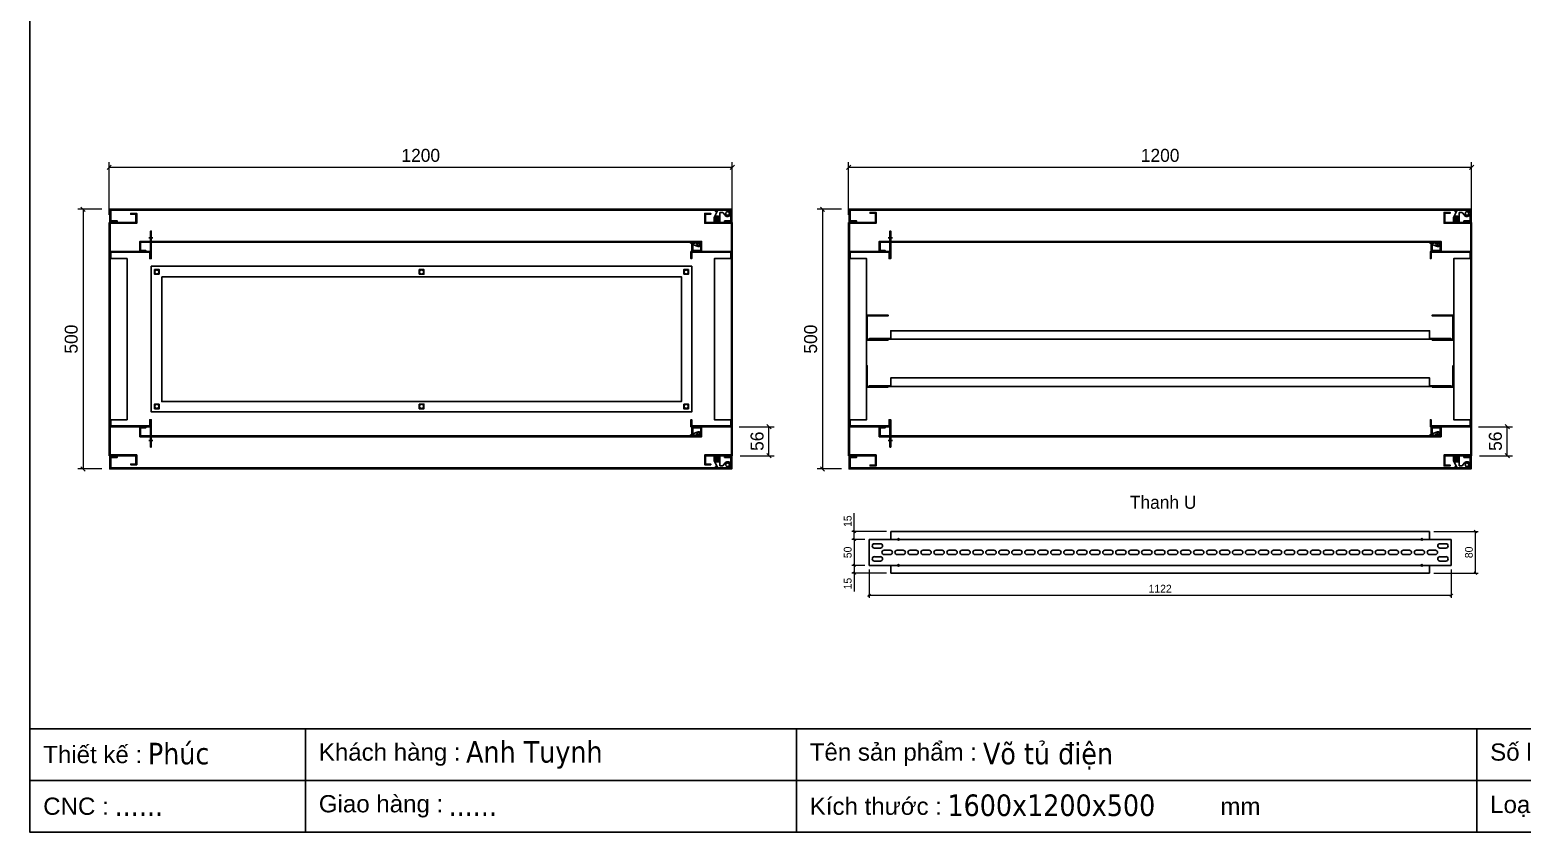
# Model space of a CAD drawing. Header units: millimetres. Extents: x 0 to 4927, y 0 to 3484.
# Drawn here: x 0 to 2874, y 0 to 1545 of the extents above; entities that cross this region are included whole.
import ezdxf
from ezdxf.enums import TextEntityAlignment as Align

# ---------------------------------------------------------------- set-up
doc = ezdxf.new("R2010")
doc.units = ezdxf.units.MM
doc.linetypes.add('ACAD_ISO12W100', pattern=[22, 12, -3, 0.5, -3, 0.5, -3])
for name, color, linetype in [('CNC', 7, 'Continuous'), ('DIM', 253, 'Continuous'), ('Ghi chu', 7, 'Continuous')]:
    doc.layers.add(name, color=color, linetype=linetype)
doc.styles.add('Arial', font='arial.ttf')
doc.styles.add('Tahoma (Input Text)', font='tahoma.ttf')
doc.dimstyles.new('Dim-15', dxfattribs={"dimtxt": 15, "dimasz": 5, "dimexe": 5, "dimexo": 8, "dimgap": 5, "dimtad": 1, "dimdec": 0, "dimtxsty": 'Standard', "dimblk": 'OBLIQUE', "dimcen": 10, "dimclrd": 5, "dimclre": 5, "dimclrt": 3, "dimazin": 3, "dimtfac": 1, "dimtdec": 0, "dimtmove": 0, "dimatfit": 3, "dimldrblk": 'OBLIQUE', "dimlwd": 9, "dimlwe": 9})
doc.dimstyles.new('Dim-25', dxfattribs={"dimtxt": 25, "dimasz": 8, "dimexe": 10, "dimexo": 15, "dimgap": 10, "dimtad": 1, "dimdec": 0, "dimtxsty": 'Standard', "dimblk": 'OBLIQUE', "dimcen": 10, "dimclrd": 5, "dimclre": 5, "dimclrt": 3, "dimazin": 3, "dimtfac": 1, "dimtdec": 0, "dimtmove": 0, "dimatfit": 3, "dimldrblk": 'OBLIQUE', "dimlwd": 9, "dimlwe": 9})

# ---------------------------------------------------------------- blocks, each defined once
blk = doc.blocks.new('khungtenAsean2')
at = {"color": 7}
for p, q in [((2970, -1980), (0, -1980)), ((320, -1980), (320, -2100)), ((890, -1980), (890, -2100)), ((1680, -1980), (1680, -2100)), ((2020, -2040), (0, -2040))]:
    blk.add_line(p, q, dxfattribs=at)
blk.add_lwpolyline([(0, 0), (2970, 0), (2970, -2100), (0, -2100)], close=True, dxfattribs=at)
at = {"color": 2, "char_height": 20, "width": 917.634, "attachment_point": 4, "style": 'Arial'}
for s, insert in [('  Thiết kế :', (0, -2010)), ('  Khách hàng :', (320, -2010)), ('  Tên sản phẩm :', (890, -2010)), ('  Số lượng :', (1680, -2010)), ('  CNC :', (0, -2070)), ('  Giao hàng :', (320, -2070)), ('  Kích thước :', (890, -2070)), ('  Loại tôn :', (1680, -2070)), ('mm', (1382.3, -2070))]:
    blk.add_mtext(s, dxfattribs=dict(at, insert=insert))
at = {"color": 1, "style": 'Tahoma (Input Text)', "flags": 8}
for tag, p in [('#01', (137.1, -2021.3)), ('#03', (506.6, -2019.3)), ('#05', (1106.6, -2021.3)), ('#07', (1834.7, -2021.3)), ('#09', (2146.7, -2021.3)), ('#02', (98.5, -2081.3)), ('#04', (486.1, -2081.3)), ('#06', (1065.3, -2081.3)), ('#08', (1817.4, -2081.3)), ('#10', (2146.7, -2081.3))]:
    blk.add_attdef(tag, p, '', height=25, dxfattribs=at)
blk.add_attdef('#11', text='', height=25, dxfattribs=at).set_placement((2915, -2067.3), align=Align.CENTER)
blk = doc.blocks.new('HL011-1-4')
h = blk.add_hatch()
h.set_pattern_fill('ANSI31', color=2, scale=0.5, style=0)
h.paths.add_polyline_path([(2.5, 0), (8.5, 0), (8.5, 12), (2.5, 12)])
at = {"color": 1}
for p, q in [((7, 23.5), (0, 10)), ((0, 0), (0, 10)), ((11, 0), (0, 0)), ((7, 23.5), (26, 23.5)), ((11, 0), (11, 19.5)), ((11, 19.5), (17, 19.5)), ((17, 19.5), (21.2, 13.9))]:
    blk.add_line(p, q, dxfattribs=at)
at = {"color": 2}
blk.add_lwpolyline([(2.5, 0), (2.5, 12), (8.5, 12), (8.5, 0)], dxfattribs=at)
at = {"color": 1}
blk.add_lwpolyline([(5.7, 21), (3, 21), (3, 23.5), (7, 23.5)], dxfattribs=at)
blk.add_circle((26, 17.5), 3.5, dxfattribs=at)
blk.add_arc((26, 17.5), 6, 216.8699, 90, dxfattribs=at)
blk = doc.blocks.new('*D1')
at = {"color": 0, "linetype": 'ByBlock', "lineweight": -2}
for p, q in [((1581, 1284.2), (1573, 1276.2)), ((2773, 1276.2), (2781, 1284.2))]:
    blk.add_line(p, q, dxfattribs=at)
at = {"layer": 'Defpoints', "color": 0, "ltscale": 3, "transparency": 16777216}
for p in [(2777, 1280.2), (1577, 1173.8), (2777, 1173.8)]:
    blk.add_point(p, dxfattribs=at)
at = {"layer": 'DIM', "color": 5, "lineweight": 9, "ltscale": 3, "transparency": 16777216}
for p, q in [((1577, 1188.8), (1577, 1290.2)), ((1577, 1280.2), (2777, 1280.2)), ((2777, 1188.8), (2777, 1290.2))]:
    blk.add_line(p, q, dxfattribs=at)
at = {"layer": 'DIM', "color": 3, "ltscale": 3, "transparency": 16777216, "insert": (2177, 1303), "char_height": 25, "attachment_point": 5}
blk.add_mtext('1200', dxfattribs=at)
blk = doc.blocks.new('_Oblique')
at = {"color": 0, "linetype": 'ByBlock', "lineweight": -2}
blk.add_line((-0.5, -0.5), (0.5, 0.5), dxfattribs=at)
blk = doc.blocks.new('*D2')
at = {"color": 0, "linetype": 'ByBlock', "lineweight": -2}
for p, q in [((1530.7, 1195.3), (1522.7, 1203.3)), ((1522.7, 703.3), (1530.7, 695.3))]:
    blk.add_line(p, q, dxfattribs=at)
at = {"layer": 'Defpoints', "color": 0, "ltscale": 3, "transparency": 16777216}
for p in [(1578, 1199.3), (1526.7, 699.3), (1578, 699.3)]:
    blk.add_point(p, dxfattribs=at)
at = {"layer": 'DIM', "color": 5, "lineweight": 9, "ltscale": 3, "transparency": 16777216}
for p, q in [((1563, 1199.3), (1516.7, 1199.3)), ((1526.7, 1199.3), (1526.7, 699.3)), ((1563, 699.3), (1516.7, 699.3))]:
    blk.add_line(p, q, dxfattribs=at)
at = {"layer": 'DIM', "color": 3, "ltscale": 3, "transparency": 16777216, "insert": (1503.9, 949.3), "char_height": 25, "attachment_point": 5, "rotation": 90}
blk.add_mtext('500', dxfattribs=at)
blk = doc.blocks.new('HL036-1-2')
at = {"layer": 'Ghi chu', "color": 1}
for p, q in [((-3, 17.8), (-18.9, 17.8)), ((-18.9, 15.8), (-18.9, 17.8)), ((-12.1, 15.8), (-18.9, 15.8)), ((-16.4, 1), (-16.4, 14)), ((-15.6, 15), (-3.9, 17.7)), ((0, 0), (-15.4, 0)), ((-14.4, 3), (-14.4, 11.9)), ((0, 2), (-13.4, 2)), ((-13.1, 12.8), (-4.3, 9.8)), ((-6.2, 2), (-6.2, 0)), ((-1.2, 2), (-1.2, 0)), ((0, 0), (0, 2))]:
    blk.add_line(p, q, dxfattribs=at)
for radius in [4.1, 2.1]:
    blk.add_circle((-3, 13.7), radius, dxfattribs=at)
for centre, start, end in [((-15.4, 14), 102.9616, 180), ((-15.4, 1), 180, 270), ((-13.4, 11.9), 71.3254, 180), ((-13.4, 3), 180, 270)]:
    blk.add_arc(centre, 1, start, end, dxfattribs=at)
blk = doc.blocks.new('*D11')
at = {"color": 0, "linetype": 'ByBlock', "lineweight": -2}
for p, q in [((156.9, 1284.2), (148.9, 1276.2)), ((1348.9, 1276.2), (1356.9, 1284.2))]:
    blk.add_line(p, q, dxfattribs=at)
at = {"layer": 'Defpoints', "color": 0, "ltscale": 3, "transparency": 16777216}
for p in [(1352.9, 1280.2), (152.9, 1173.8), (1352.9, 1173.8)]:
    blk.add_point(p, dxfattribs=at)
at = {"layer": 'DIM', "color": 5, "lineweight": 9, "ltscale": 3, "transparency": 16777216}
for p, q in [((152.9, 1188.8), (152.9, 1290.2)), ((152.9, 1280.2), (1352.9, 1280.2)), ((1352.9, 1188.8), (1352.9, 1290.2))]:
    blk.add_line(p, q, dxfattribs=at)
at = {"layer": 'DIM', "color": 3, "ltscale": 3, "transparency": 16777216, "insert": (752.9, 1303), "char_height": 25, "attachment_point": 5}
blk.add_mtext('1200', dxfattribs=at)
blk = doc.blocks.new('*D12')
at = {"color": 0, "linetype": 'ByBlock', "lineweight": -2}
for p, q in [((106.5, 1195.3), (98.5, 1203.3)), ((98.5, 703.3), (106.5, 695.3))]:
    blk.add_line(p, q, dxfattribs=at)
at = {"layer": 'Defpoints', "color": 0, "ltscale": 3, "transparency": 16777216}
for p in [(153.9, 1199.3), (102.5, 699.3), (153.9, 699.3)]:
    blk.add_point(p, dxfattribs=at)
at = {"layer": 'DIM', "color": 5, "lineweight": 9, "ltscale": 3, "transparency": 16777216}
for p, q in [((138.9, 1199.3), (92.5, 1199.3)), ((102.5, 1199.3), (102.5, 699.3)), ((138.9, 699.3), (92.5, 699.3))]:
    blk.add_line(p, q, dxfattribs=at)
at = {"layer": 'DIM', "color": 3, "ltscale": 3, "transparency": 16777216, "insert": (79.8, 949.3), "char_height": 25, "attachment_point": 5, "rotation": 90}
blk.add_mtext('500', dxfattribs=at)
blk = doc.blocks.new('*D15')
at = {"color": 0, "linetype": 'ByBlock', "lineweight": -2}
for p, q in [((2849.6, 776.6), (2841.6, 784.6)), ((2841.6, 728.8), (2849.6, 720.8))]:
    blk.add_line(p, q, dxfattribs=at)
at = {"layer": 'Defpoints', "color": 0, "ltscale": 3, "transparency": 16777216}
for p in [(2775.5, 780.6), (2845.6, 780.6), (2777, 724.8)]:
    blk.add_point(p, dxfattribs=at)
at = {"layer": 'DIM', "color": 5, "lineweight": 9, "ltscale": 3, "transparency": 16777216}
for p, q in [((2790.5, 780.6), (2855.6, 780.6)), ((2845.6, 724.8), (2845.6, 780.6)), ((2792, 724.8), (2855.6, 724.8))]:
    blk.add_line(p, q, dxfattribs=at)
at = {"layer": 'DIM', "color": 3, "ltscale": 3, "transparency": 16777216, "insert": (2822.8, 752.7), "char_height": 25, "attachment_point": 5, "rotation": 90}
blk.add_mtext('56', dxfattribs=at)
blk = doc.blocks.new('*D16')
at = {"color": 0, "linetype": 'ByBlock', "lineweight": -2}
for p, q in [((1427.6, 776.6), (1419.6, 784.6)), ((1419.6, 728.8), (1427.6, 720.8))]:
    blk.add_line(p, q, dxfattribs=at)
at = {"layer": 'Defpoints', "color": 0, "ltscale": 3, "transparency": 16777216}
for p in [(1351.4, 780.6), (1423.6, 780.6), (1352.9, 724.8)]:
    blk.add_point(p, dxfattribs=at)
at = {"layer": 'DIM', "color": 5, "lineweight": 9, "ltscale": 3, "transparency": 16777216}
for p, q in [((1366.4, 780.6), (1433.6, 780.6)), ((1423.6, 724.8), (1423.6, 780.6)), ((1367.9, 724.8), (1433.6, 724.8))]:
    blk.add_line(p, q, dxfattribs=at)
at = {"layer": 'DIM', "color": 3, "ltscale": 3, "transparency": 16777216, "insert": (1400.8, 752.7), "char_height": 25, "attachment_point": 5, "rotation": 90}
blk.add_mtext('56', dxfattribs=at)
blk = doc.blocks.new('*D23')
at = {"color": 0, "linetype": 'ByBlock', "lineweight": -2}
for p, q in [((1618.8, 458.8), (1613.8, 453.8)), ((2735.3, 453.8), (2740.3, 458.8))]:
    blk.add_line(p, q, dxfattribs=at)
at = {"layer": 'Defpoints', "color": 0, "transparency": 16777216}
for p in [(1616.3, 513.7), (2737.8, 513.7), (2737.8, 456.3)]:
    blk.add_point(p, dxfattribs=at)
at = {"layer": 'DIM', "color": 5, "lineweight": 9, "transparency": 16777216}
for p, q in [((1616.3, 505.7), (1616.3, 451.3)), ((2737.8, 505.7), (2737.8, 451.3)), ((1616.3, 456.3), (2737.8, 456.3))]:
    blk.add_line(p, q, dxfattribs=at)
at = {"layer": 'DIM', "color": 3, "transparency": 16777216, "insert": (2177, 468.8), "char_height": 15, "attachment_point": 5}
blk.add_mtext('1122', dxfattribs=at)
blk = doc.blocks.new('*D24')
at = {"color": 0, "linetype": 'ByBlock', "lineweight": -2}
for p, q in [((2786.9, 576.2), (2781.9, 581.2)), ((2781.9, 501.2), (2786.9, 496.2))]:
    blk.add_line(p, q, dxfattribs=at)
at = {"layer": 'Defpoints', "color": 0, "transparency": 16777216}
for p in [(2696, 578.7), (2784.4, 578.7), (2696, 498.7)]:
    blk.add_point(p, dxfattribs=at)
at = {"layer": 'DIM', "color": 5, "lineweight": 9, "transparency": 16777216}
for p, q in [((2704, 578.7), (2789.4, 578.7)), ((2784.4, 498.7), (2784.4, 578.7)), ((2704, 498.7), (2789.4, 498.7))]:
    blk.add_line(p, q, dxfattribs=at)
at = {"layer": 'DIM', "color": 3, "transparency": 16777216, "insert": (2771.7, 538.7), "char_height": 15, "attachment_point": 5, "rotation": 90}
blk.add_mtext('80', dxfattribs=at)
blk = doc.blocks.new('*D25')
at = {"color": 0, "linetype": 'ByBlock', "lineweight": -2}
for p, q in [((1590.5, 561.2), (1585.5, 566.2)), ((1585.5, 516.2), (1590.5, 511.2))]:
    blk.add_line(p, q, dxfattribs=at)
at = {"layer": 'Defpoints', "color": 0, "transparency": 16777216}
for p in [(1616.3, 563.7), (1588, 513.7), (1616.3, 513.7)]:
    blk.add_point(p, dxfattribs=at)
at = {"layer": 'DIM', "color": 5, "lineweight": 9, "transparency": 16777216}
for p, q in [((1608.3, 563.7), (1583, 563.7)), ((1588, 563.7), (1588, 513.7)), ((1608.3, 513.7), (1583, 513.7))]:
    blk.add_line(p, q, dxfattribs=at)
at = {"layer": 'DIM', "color": 3, "transparency": 16777216, "insert": (1575.3, 538.7), "char_height": 15, "attachment_point": 5, "rotation": 90}
blk.add_mtext('50', dxfattribs=at)
blk = doc.blocks.new('*D26')
at = {"color": 0, "linetype": 'ByBlock', "lineweight": -2}
for p, q in [((1590.5, 511.2), (1585.5, 516.2)), ((1585.5, 501.2), (1590.5, 496.2))]:
    blk.add_line(p, q, dxfattribs=at)
at = {"layer": 'Defpoints', "color": 0, "transparency": 16777216}
for p in [(1588, 498.7), (1616.3, 513.7), (1658, 498.7)]:
    blk.add_point(p, dxfattribs=at)
at = {"layer": 'DIM', "color": 5, "lineweight": 9, "transparency": 16777216}
for p, q in [((1608.3, 513.7), (1583, 513.7)), ((1650, 498.7), (1583, 498.7)), ((1588, 513.7), (1588, 498.7)), ((1588, 498.7), (1588, 463.5))]:
    blk.add_line(p, q, dxfattribs=at)
at = {"layer": 'DIM', "color": 3, "transparency": 16777216, "insert": (1575.3, 478.6), "char_height": 15, "attachment_point": 5, "rotation": 90}
blk.add_mtext('15', dxfattribs=at)
blk = doc.blocks.new('*D27')
at = {"color": 0, "linetype": 'ByBlock', "lineweight": -2}
for p, q in [((1590.5, 576.2), (1585.5, 581.2)), ((1585.5, 566.2), (1590.5, 561.2))]:
    blk.add_line(p, q, dxfattribs=at)
at = {"layer": 'Defpoints', "color": 0, "transparency": 16777216}
for p in [(1588, 578.7), (1658, 578.7), (1616.3, 563.7)]:
    blk.add_point(p, dxfattribs=at)
at = {"layer": 'DIM', "color": 5, "lineweight": 9, "transparency": 16777216}
for p, q in [((1588, 578.7), (1588, 613.9)), ((1650, 578.7), (1583, 578.7)), ((1588, 563.7), (1588, 578.7)), ((1608.3, 563.7), (1583, 563.7))]:
    blk.add_line(p, q, dxfattribs=at)
at = {"layer": 'DIM', "color": 3, "transparency": 16777216, "insert": (1575.3, 598.8), "char_height": 15, "attachment_point": 5, "rotation": 90}
blk.add_mtext('15', dxfattribs=at)
blk = doc.blocks.new('ovan8.5x20')
at = {"layer": 'CNC', "color": 2, "lineweight": -3}
for p, q in [((5.7, 4.2), (-5.8, 4.2)), ((-5.8, -4.2), (5.7, -4.2))]:
    blk.add_line(p, q, dxfattribs=at)
for centre, start, end in [((-5.8, 0), 90, 270), ((5.7, 0), 270, 90)]:
    blk.add_arc(centre, 4.25, start, end, dxfattribs=at)
blk = doc.blocks.new('f3daunguoc')
at = {"layer": 'CNC', "color": 2, "lineweight": -3}
blk.add_circle((0, 0), 1.5, dxfattribs=at)

msp = doc.modelspace()

# ---------------------------------------------------------------- linework, layer by layer
at = {"color": 7, "ltscale": 3}
for p, q in [((232.4, 1151.1), (233.9, 1151.1)), ((1656.5, 1151.1), (1658, 1151.1)), ((232.4, 1140.3), (233.9, 1140.3)), ((1656.5, 1140.3), (1658, 1140.3)), ((232.4, 758.3), (233.9, 758.3)), ((232.4, 747.5), (233.9, 747.5)), ((1656.5, 758.3), (1658, 758.3)), ((1656.5, 747.5), (1658, 747.5))]:
    msp.add_line(p, q, dxfattribs=at)
at = {"color": 6, "linetype": 'ACAD_ISO12W100', "ltscale": 0.3}
for p, q in [((229, 1144.6), (237.2, 1144.6)), ((1653.2, 1144.6), (1661.4, 1144.6)), ((229, 754), (237.2, 754)), ((1653.2, 754), (1661.4, 754))]:
    msp.add_line(p, q, dxfattribs=at)
at = {"color": 7}
for p, q in [((1658, 578.7), (2696, 578.7)), ((1658, 578.7), (1658, 563.7)), ((2696, 578.7), (2696, 563.7)), ((1616.3, 563.7), (2737.8, 563.7)), ((1616.3, 513.7), (1616.3, 563.7)), ((2737.8, 563.7), (2737.8, 513.7)), ((2737.8, 513.7), (1616.3, 513.7)), ((1658, 498.7), (1658, 513.7)), ((2696, 498.7), (1658, 498.7)), ((2696, 498.7), (2696, 513.7))]:
    msp.add_line(p, q, dxfattribs=at)
for points in [[(154.4, 1172.3), (205.9, 1172.3), (205.9, 1191.3), (194.4, 1191.3), (194.4, 1189.8), (204.4, 1189.8), (204.4, 1173.8), (152.9, 1173.8), (152.9, 724.8), (204.4, 724.8), (204.4, 708.8), (194.4, 708.8), (194.4, 707.3), (205.9, 707.3), (205.9, 726.3), (154.4, 726.3)], [(1337.9, 1177.3), (1349.9, 1177.3), (1349.9, 1197.3), (155.9, 1197.3), (155.9, 1177.3), (167.9, 1177.3), (167.9, 1175.3), (153.9, 1175.3), (153.9, 1199.3), (1351.9, 1199.3), (1351.9, 1175.3), (1337.9, 1175.3)], [(1351.4, 1172.3), (1299.9, 1172.3), (1299.9, 1191.3), (1311.4, 1191.3), (1311.4, 1189.8), (1301.4, 1189.8), (1301.4, 1173.8), (1352.9, 1173.8), (1352.9, 724.8), (1301.4, 724.8), (1301.4, 708.8), (1311.4, 708.8), (1311.4, 707.3), (1299.9, 707.3), (1299.9, 726.3), (1351.4, 726.3)], [(1578.5, 1172.3), (1630, 1172.3), (1630, 1193.3), (1618.5, 1193.3), (1618.5, 1191.8), (1628.5, 1191.8), (1628.5, 1173.8), (1577, 1173.8), (1577, 724.8), (1628.5, 724.8), (1628.5, 706.8), (1618.5, 706.8), (1618.5, 705.3), (1630, 705.3), (1630, 726.3), (1578.5, 726.3)], [(2762, 1177.3), (2774, 1177.3), (2774, 1197.3), (1580, 1197.3), (1580, 1177.3), (1592, 1177.3), (1592, 1175.3), (1578, 1175.3), (1578, 1199.3), (2776, 1199.3), (2776, 1175.3), (2762, 1175.3)], [(2775.5, 1172.3), (2724, 1172.3), (2724, 1193.3), (2735.5, 1193.3), (2735.5, 1191.8), (2725.5, 1191.8), (2725.5, 1173.8), (2777, 1173.8), (2777, 724.8), (2725.5, 724.8), (2725.5, 706.8), (2735.5, 706.8), (2735.5, 705.3), (2724, 705.3), (2724, 726.3), (2775.5, 726.3)], [(1337.9, 721.3), (1349.9, 721.3), (1349.9, 701.3), (155.9, 701.3), (155.9, 721.3), (167.9, 721.3), (167.9, 723.3), (153.9, 723.3), (153.9, 699.3), (1351.9, 699.3), (1351.9, 723.3), (1337.9, 723.3)], [(2762, 721.3), (2774, 721.3), (2774, 701.3), (1580, 701.3), (1580, 721.3), (1592, 721.3), (1592, 723.3), (1578, 723.3), (1578, 699.3), (2776, 699.3), (2776, 723.3), (2762, 723.3)]]:
    msp.add_lwpolyline(points, close=True, dxfattribs=at)
at = {"color": 7, "ltscale": 3}
for points in [[(232.4, 1104.5), (233.9, 1104.5), (233.9, 1157.3), (232.4, 1157.3)], [(1656.5, 1104.5), (1658, 1104.5), (1658, 1157.3), (1656.5, 1157.3)], [(233.9, 1089.5), (1274.9, 1089.5), (1274.9, 809.1), (233.9, 809.1)], [(232.4, 794.1), (233.9, 794.1), (233.9, 741.3), (232.4, 741.3)], [(1656.5, 794.1), (1658, 794.1), (1658, 741.3), (1656.5, 741.3)]]:
    msp.add_lwpolyline(points, close=True, dxfattribs=at)
at = {"color": 1}
for points in [[(1282.4, 1119.8), (1292.4, 1119.8), (1292.4, 1135.8), (213.4, 1135.8), (213.4, 1119.8), (223.4, 1119.8), (223.4, 1118.3), (211.9, 1118.3), (211.9, 1137.3), (1293.9, 1137.3), (1293.9, 1118.3), (1282.4, 1118.3)], [(2706.5, 1119.8), (2716.5, 1119.8), (2716.5, 1135.8), (1637.5, 1135.8), (1637.5, 1119.8), (1647.5, 1119.8), (1647.5, 1118.3), (1636, 1118.3), (1636, 1137.3), (2718, 1137.3), (2718, 1118.3), (2706.5, 1118.3)], [(1282.4, 778.8), (1292.4, 778.8), (1292.4, 762.8), (213.4, 762.8), (213.4, 778.8), (223.4, 778.8), (223.4, 780.3), (211.9, 780.3), (211.9, 761.3), (1293.9, 761.3), (1293.9, 780.3), (1282.4, 780.3)], [(2706.5, 778.8), (2716.5, 778.8), (2716.5, 762.8), (1637.5, 762.8), (1637.5, 778.8), (1647.5, 778.8), (1647.5, 780.3), (1636, 780.3), (1636, 761.3), (2718, 761.3), (2718, 780.3), (2706.5, 780.3)]]:
    msp.add_lwpolyline(points, close=True, dxfattribs=at)
at = {"color": 3}
for points in [[(155.9, 1104.5), (155.9, 1116.5), (230.9, 1116.5), (230.9, 1104.5), (232.4, 1104.5), (232.4, 1118), (154.4, 1118), (154.4, 1104.5)], [(1349.9, 1104.5), (1349.9, 1116.5), (1274.9, 1116.5), (1274.9, 1104.5), (1273.4, 1104.5), (1273.4, 1118), (1351.4, 1118), (1351.4, 1104.5)], [(1580, 1104.5), (1580, 1116.5), (1655, 1116.5), (1655, 1104.5), (1656.5, 1104.5), (1656.5, 1118), (1578.5, 1118), (1578.5, 1104.5)], [(2774, 1104.5), (2774, 1116.5), (2699, 1116.5), (2699, 1104.5), (2697.5, 1104.5), (2697.5, 1118), (2775.5, 1118), (2775.5, 1104.5)], [(155.9, 794.1), (155.9, 782.1), (230.9, 782.1), (230.9, 794.1), (232.4, 794.1), (232.4, 780.6), (154.4, 780.6), (154.4, 794.1)], [(1349.9, 794.1), (1349.9, 782.1), (1274.9, 782.1), (1274.9, 794.1), (1273.4, 794.1), (1273.4, 780.6), (1351.4, 780.6), (1351.4, 794.1)], [(1580, 794.1), (1580, 782.1), (1655, 782.1), (1655, 794.1), (1656.5, 794.1), (1656.5, 780.6), (1578.5, 780.6), (1578.5, 794.1)], [(2774, 794.1), (2774, 782.1), (2699, 782.1), (2699, 794.1), (2697.5, 794.1), (2697.5, 780.6), (2775.5, 780.6), (2775.5, 794.1)]]:
    msp.add_lwpolyline(points, close=True, dxfattribs=at)
at = {"color": 8}
for points in [[(154.4, 1104.5), (187.4, 1104.5), (187.4, 794.1), (154.4, 794.1)], [(1351.4, 1104.5), (1318.4, 1104.5), (1318.4, 794.1), (1351.4, 794.1)], [(1578.5, 1104.5), (1611.5, 1104.5), (1611.5, 794.1), (1578.5, 794.1)], [(2775.5, 1104.5), (2742.5, 1104.5), (2742.5, 794.1), (2775.5, 794.1)], [(1653, 949), (1613, 949), (1613, 994), (1653, 994), (1653, 995.5), (1611.5, 995.5), (1611.5, 947.5), (1653, 947.5)], [(2701, 949), (2741, 949), (2741, 994), (2701, 994), (2701, 995.5), (2742.5, 995.5), (2742.5, 947.5), (2701, 947.5)], [(1653, 856.5), (1611.5, 856.5), (1611.5, 898), (1613, 898), (1613, 858), (1653, 858)], [(2701, 856.5), (2742.5, 856.5), (2742.5, 898), (2741, 898), (2741, 858), (2701, 858)]]:
    msp.add_lwpolyline(points, close=True, dxfattribs=at)
at = {"color": 2}
for points in [[(249.1, 1074.2), (240.1, 1074.2), (240.1, 1083.2), (249.1, 1083.2)], [(749.9, 1074.2), (758.9, 1074.2), (758.9, 1083.2), (749.9, 1083.2)], [(1259.6, 1074.2), (1268.6, 1074.2), (1268.6, 1083.2), (1259.6, 1083.2)], [(249.1, 824.3), (240.1, 824.3), (240.1, 815.3), (249.1, 815.3)], [(749.9, 824.3), (758.9, 824.3), (758.9, 815.3), (749.9, 815.3)], [(1259.6, 824.3), (1268.6, 824.3), (1268.6, 815.3), (1259.6, 815.3)]]:
    msp.add_lwpolyline(points, close=True, dxfattribs=at)
at = {"color": 2, "ltscale": 3}
msp.add_lwpolyline([(253.9, 1069.5), (1254.9, 1069.5), (1254.9, 829.1), (253.9, 829.1)], close=True, dxfattribs=at)
at = {"color": 8}
for points in [[(2696, 950.5), (2737, 950.5), (2737, 949), (1617, 949), (1617, 950.5), (1658, 950.5), (1658, 965.5), (2696, 965.5), (2696, 950.5)], [(2696, 859.5), (2737, 859.5), (2737, 858), (1617, 858), (1617, 859.5), (1658, 859.5), (1658, 874.5), (2696, 874.5), (2696, 859.5)]]:
    msp.add_lwpolyline(points, dxfattribs=at)
at = {"color": 7}
for centre in [(244.6, 1078.7), (754.4, 1078.7), (1264.1, 1078.7), (244.6, 819.8), (754.4, 819.8), (1264.1, 819.8)]:
    msp.add_circle(centre, 4, dxfattribs=at)

# ---------------------------------------------------------------- block references
ref = msp.add_blockref('khungtenAsean2', (0, 3483.6), dxfattribs=dict(at, xscale=1.658879999986311, yscale=1.658879999986311, zscale=1.658879999986311))
ref.add_attrib('#06', '1600x1200x500', (1767.3, 31.1), dxfattribs={"color": 1, "height": 41.472, "style": 'Tahoma (Input Text)'})
ref.add_attrib('#05', 'Võ tủ điện', (1835.8, 130.6), dxfattribs={"color": 1, "height": 41.47, "style": 'Tahoma (Input Text)'})
ref.add_attrib('#04', '......', (806.4, 31.1), dxfattribs={"color": 1, "height": 41.47, "style": 'Tahoma (Input Text)'})
ref.add_attrib('#03', 'Anh Tuynh', (840.3, 133.9), dxfattribs={"color": 1, "height": 41.47, "style": 'Tahoma (Input Text)'})
ref.add_attrib('#02', '......', (163.3, 31.1), dxfattribs={"color": 1, "height": 41.47, "style": 'Tahoma (Input Text)'})
ref.add_attrib('#01', 'Phúc', (227.4, 130.6), dxfattribs={"color": 1, "height": 41.47, "style": 'Tahoma (Input Text)'})
for name, p in [('HL011-1-4', (1317.9, 1173.8)), ('HL011-1-4', (2742, 1173.8)), ('HL036-1-2', (1291.3, 1118)), ('HL036-1-2', (2715.4, 1118))]:
    msp.add_blockref(name, p, dxfattribs=at)
at = {"color": 7, "xscale": -1, "rotation": 180}
for name, p in [('HL036-1-2', (1291.3, 780.6)), ('HL036-1-2', (2715.4, 780.6)), ('HL011-1-4', (1317.9, 724.8)), ('HL011-1-4', (2742, 724.8))]:
    msp.add_blockref(name, p, dxfattribs=at)
at = {"lineweight": -3, "rotation": 270}
for p in [(1673, 563.7), (1673, 513.7)]:
    msp.add_blockref('f3daunguoc', p, dxfattribs=at)
at = {"lineweight": -3, "xscale": -1, "rotation": 90}
for p in [(2681, 563.7), (2681, 513.7)]:
    msp.add_blockref('f3daunguoc', p, dxfattribs=at)
at = {"layer": 'CNC', "lineweight": -3, "rotation": 180}
for p in [(1632.3, 551.2), (1632.3, 526.2), (2026.3, 538.7), (2051.3, 538.7), (2076.3, 538.7), (2101.3, 538.7), (2126.3, 538.7), (2151.3, 538.7), (2176.3, 538.7), (2201.3, 538.7), (2226.3, 538.7), (2251.3, 538.7), (2276.3, 538.7), (2301.3, 538.7), (2326.3, 538.7), (2351.3, 538.7), (2376.3, 538.7), (2401.3, 538.7), (2426.3, 538.7), (2451.3, 538.7), (2476.3, 538.7), (2501.3, 538.7), (2526.3, 538.7), (2551.3, 538.7), (2576.3, 538.7), (2601.3, 538.7), (2626.3, 538.7), (2651.3, 538.7), (2676.3, 538.7), (2701.3, 538.7)]:
    msp.add_blockref('ovan8.5x20', p, dxfattribs=at)
at = {"layer": 'CNC', "lineweight": -3, "xscale": -1, "rotation": 180}
for p in [(2721.8, 551.2), (1651.3, 538.7), (1676.3, 538.7), (1701.3, 538.7), (1726.3, 538.7), (1751.3, 538.7), (1776.3, 538.7), (1801.3, 538.7), (1826.3, 538.7), (1851.3, 538.7), (1876.3, 538.7), (1901.3, 538.7), (1926.3, 538.7), (1951.3, 538.7), (1976.3, 538.7), (2001.3, 538.7), (2721.8, 526.2)]:
    msp.add_blockref('ovan8.5x20', p, dxfattribs=at)

# ---------------------------------------------------------------- texts
at = {"color": 2, "insert": (2182.8, 634.9), "char_height": 25, "width": 775, "attachment_point": 5}
msp.add_mtext('Thanh U', dxfattribs=at)

# ---------------------------------------------------------------- dimensions: what is measured, and where the dimension line sits
at = {"layer": 'DIM', "color": 7, "ltscale": 3}
for base, p1, p2, picture, middle in [((1352.9, 1280.2), (152.9, 1173.8), (1352.9, 1173.8), '*D11', (752.9, 1303)), ((2777, 1280.2), (1577, 1173.8), (2777, 1173.8), '*D1', (2177, 1303))]:
    dim = msp.add_linear_dim(base=base, p1=p1, p2=p2, dimstyle='Dim-25', dxfattribs=at)
    dim.commit()
    dim.dimension.update_dxf_attribs({"geometry": picture, "text_midpoint": middle})
for base, p1, p2, picture, middle in [((102.5, 699.3), (153.9, 1199.3), (153.9, 699.3), '*D12', (102.5, 949.3)), ((1526.7, 699.3), (1578, 1199.3), (1578, 699.3), '*D2', (1526.7, 949.3))]:
    dim = msp.add_linear_dim(base=base, p1=p1, p2=p2, angle=90, dimstyle='Dim-25', dxfattribs=at)
    dim.commit()
    dim.dimension.update_dxf_attribs({"geometry": picture, "text_midpoint": middle, "dimtype": 160})
for base, p1, p2, picture, middle in [((1423.6, 780.6), (1352.9, 724.8), (1351.4, 780.6), '*D16', (1400.8, 752.7)), ((2845.6, 780.6), (2777, 724.8), (2775.5, 780.6), '*D15', (2822.8, 752.7))]:
    dim = msp.add_linear_dim(base=base, p1=p1, p2=p2, angle=90, dimstyle='Dim-25', dxfattribs=at)
    dim.commit()
    dim.dimension.update_dxf_attribs({"geometry": picture, "text_midpoint": middle})
at = {"layer": 'DIM', "color": 7}
for base, p1, p2, picture, middle in [((1588, 578.7), (1616.3, 563.7), (1658, 578.7), '*D27', (1575.3, 598.8)), ((2784.4, 578.7), (2696, 498.7), (2696, 578.7), '*D24', (2771.7, 538.7)), ((1588, 513.7), (1616.3, 563.7), (1616.3, 513.7), '*D25', (1575.3, 538.7)), ((1588, 498.7), (1616.3, 513.7), (1658, 498.7), '*D26', (1575.3, 478.6))]:
    dim = msp.add_linear_dim(base=base, p1=p1, p2=p2, angle=90, dimstyle='Dim-15', dxfattribs=at)
    dim.commit()
    dim.dimension.update_dxf_attribs({"geometry": picture, "text_midpoint": middle})
dim = msp.add_linear_dim(base=(2737.7754559, 456.2610909), p1=(1616.2754559, 513.6844588), p2=(2737.7754559, 513.6844588), dimstyle='Dim-15', dxfattribs=at)
dim.commit()
dim.dimension.update_dxf_attribs({"geometry": '*D23', "text_midpoint": (2177.0254559, 468.7917866)})

doc.saveas('drawing.dxf')
